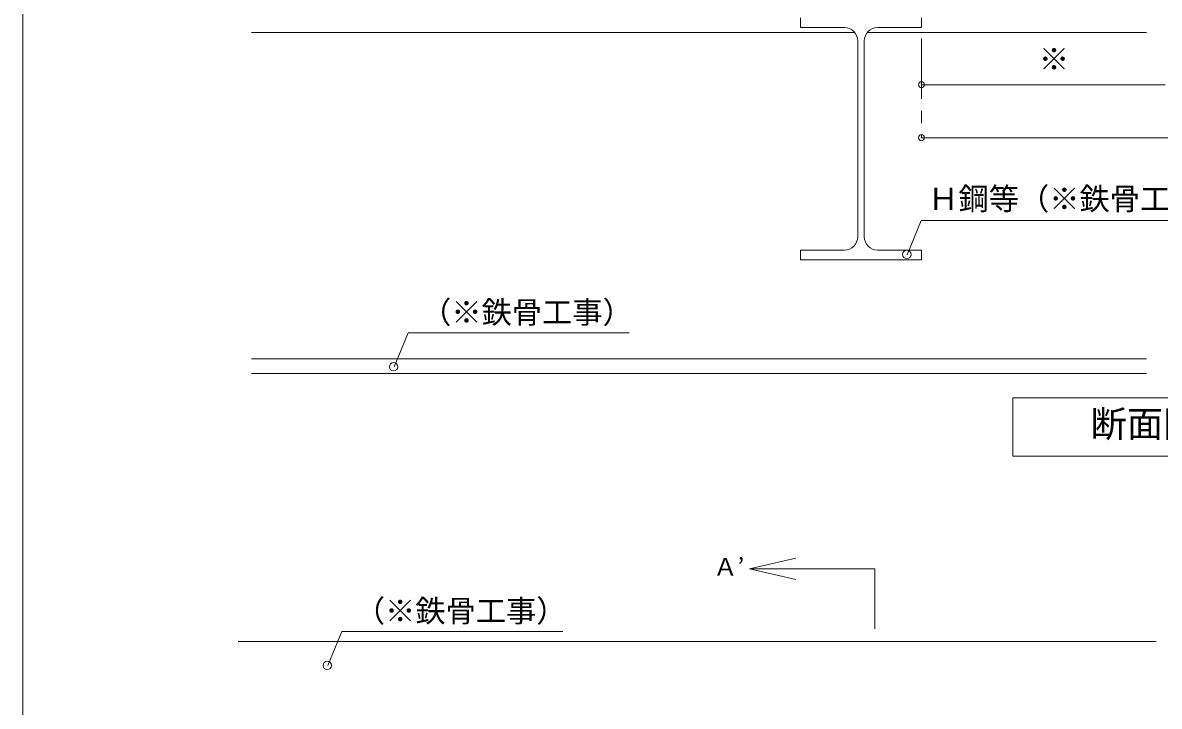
# Model space of a CAD drawing. Units: millimetres at full size, sheet at 1:10; details may follow other scales. Extents: x -4335 to 3998, y -1327 to 1433.
# Drawn here: x -4335 to -3395, y 60 to 625 of the extents above; entities that cross this region are included whole.
import ezdxf
from ezdxf.enums import TextEntityAlignment as Align

# ---------------------------------------------------------------- set-up
doc = ezdxf.new("R2010")
doc.units = ezdxf.units.MM
doc.header["$LTSCALE"] = 10
doc.header["$PDMODE"] = 32
doc.header["$PDSIZE"] = 5
doc.linetypes.add('CHAIN1', pattern=[8, 5, -1, 1, -1])
doc.layers.add('0-F', color=7, linetype='Continuous', lineweight=5)
doc.layers.add('A-0', color=4, linetype='Continuous', lineweight=5)
doc.styles.add('ＭＳ ゴシック', font='')
doc.styles.get('ＭＳ ゴシック').set_extended_font_data('MS Gothic')

msp = doc.modelspace()

# ---------------------------------------------------------------- linework, layer by layer
at = {"layer": '0-F'}
msp.add_lwpolyline([(-335.08, 1433.13), (-4335.08, 1433.13), (-4335.08, -1326.87)], dxfattribs=at)
at = {"layer": 'A-0', "color": 3}
for p, q in [((-3692.07, 629.04), (-3692.07, 621.04)), ((-3655.82, 621.04), (-3692.07, 621.04)), ((-3628.32, 621.04), (-3592.07, 621.04)), ((-3592.07, 621.04), (-3592.07, 629.04)), ((-3647.33, 617.04), (-4145.99, 617.04)), ((-3592.07, 617.04), (-3636.8, 617.04)), ((-3592.07, 617.04), (-3406.01, 617.04)), ((-3644.82, 610.04), (-3644.82, 448.04)), ((-3639.32, 610.04), (-3639.32, 448.04)), ((-3603.77, 433.25), (-3592.21, 461.43)), ((-3592.21, 461.43), (-3341.16, 461.43)), ((-3655.82, 437.04), (-3692.07, 437.04)), ((-3692.07, 437.04), (-3692.07, 429.04)), ((-3628.32, 437.04), (-3592.07, 437.04)), ((-3592.07, 429.04), (-3592.07, 437.04)), ((-3692.07, 429.04), (-3592.07, 429.04)), ((-4028.1, 340.42), (-4016.54, 368.6)), ((-4016.54, 368.6), (-3833.85, 368.6)), ((-4145.99, 347.04), (-3406.01, 347.04)), ((-4145.99, 335.04), (-3406.01, 335.04)), ((-4156.89, 113.52), (-3397.96, 113.52))]:
    msp.add_line(p, q, dxfattribs=at)
at = {"layer": 'A-0', "color": 7, "linetype": 'CHAIN1'}
msp.add_line((-3592.07, 612.12), (-3592.07, 530.01), dxfattribs=at)
at = {"layer": 'A-0', "color": 7}
for p, q in [((-3390.51, 573.8), (-3592.07, 573.8)), ((-3188.96, 530.01), (-3592.07, 530.01))]:
    msp.add_line(p, q, dxfattribs=at)
at = {"layer": 'A-0'}
for p, q in [((-3734.18, 173.5), (-3695.84, 182.24)), ((-3734.18, 173.5), (-3695.84, 164.76)), ((-3630.77, 173.5), (-3734.18, 173.5)), ((-3630.77, 123.85), (-3630.77, 173.5))]:
    msp.add_line(p, q, dxfattribs=at)
at = {"layer": 'A-0', "color": 6}
msp.add_lwpolyline([(-3516.41, 314.97), (-3193.24, 314.97), (-3193.24, 266.73), (-3516.41, 266.73)], close=True, dxfattribs=at)
at = {"layer": 'A-0', "color": 3}
msp.add_lwpolyline([(-4082.88, 93.5), (-4071.33, 121.68), (-3888.63, 121.68)], dxfattribs=at)
for centre in [(-3604.16, 433.49), (-4028.49, 340.66), (-4083.28, 93.74)]:
    msp.add_circle(centre, 3.5, dxfattribs=at)
for centre, start, end in [((-3655.82, 610.04), 0, 90), ((-3628.32, 610.04), 90, 180), ((-3655.82, 448.04), 270, 0), ((-3628.32, 448.04), 180, 270)]:
    msp.add_arc(centre, 11, start, end, dxfattribs=at)
at = {"layer": 'A-0', "color": 7}
for p in [(-3592.07, 573.8), (-3592.07, 530.01)]:
    msp.add_point(p, dxfattribs=at)

# ---------------------------------------------------------------- texts
at = {"layer": 'A-0', "color": 3, "style": 'ＭＳ ゴシック'}
for s, p in [('※', (-3495.01, 580.3)), ('Ｈ鋼等（※鉄骨工事）', (-3586.46, 464.84)), ('（※鉄骨工事）', (-4005.76, 371.04)), ('（※鉄骨工事）', (-4060.55, 124.12))]:
    msp.add_text(s, height=18.33, dxfattribs=at).set_placement(p, align=Align.BOTTOM_LEFT)
at = {"layer": 'A-0', "color": 6, "style": 'ＭＳ ゴシック'}
msp.add_text('断面図 Ａ－Ａ', height=21.99, dxfattribs=at).set_placement((-3452.32, 275.85), align=Align.BOTTOM_LEFT)
at = {"layer": 'A-0', "style": 'ＭＳ ゴシック'}
msp.add_text('Ａ’', height=14.66, dxfattribs=at).set_placement((-3764.18, 163.5), align=Align.BOTTOM_LEFT)

doc.saveas('drawing.dxf')
